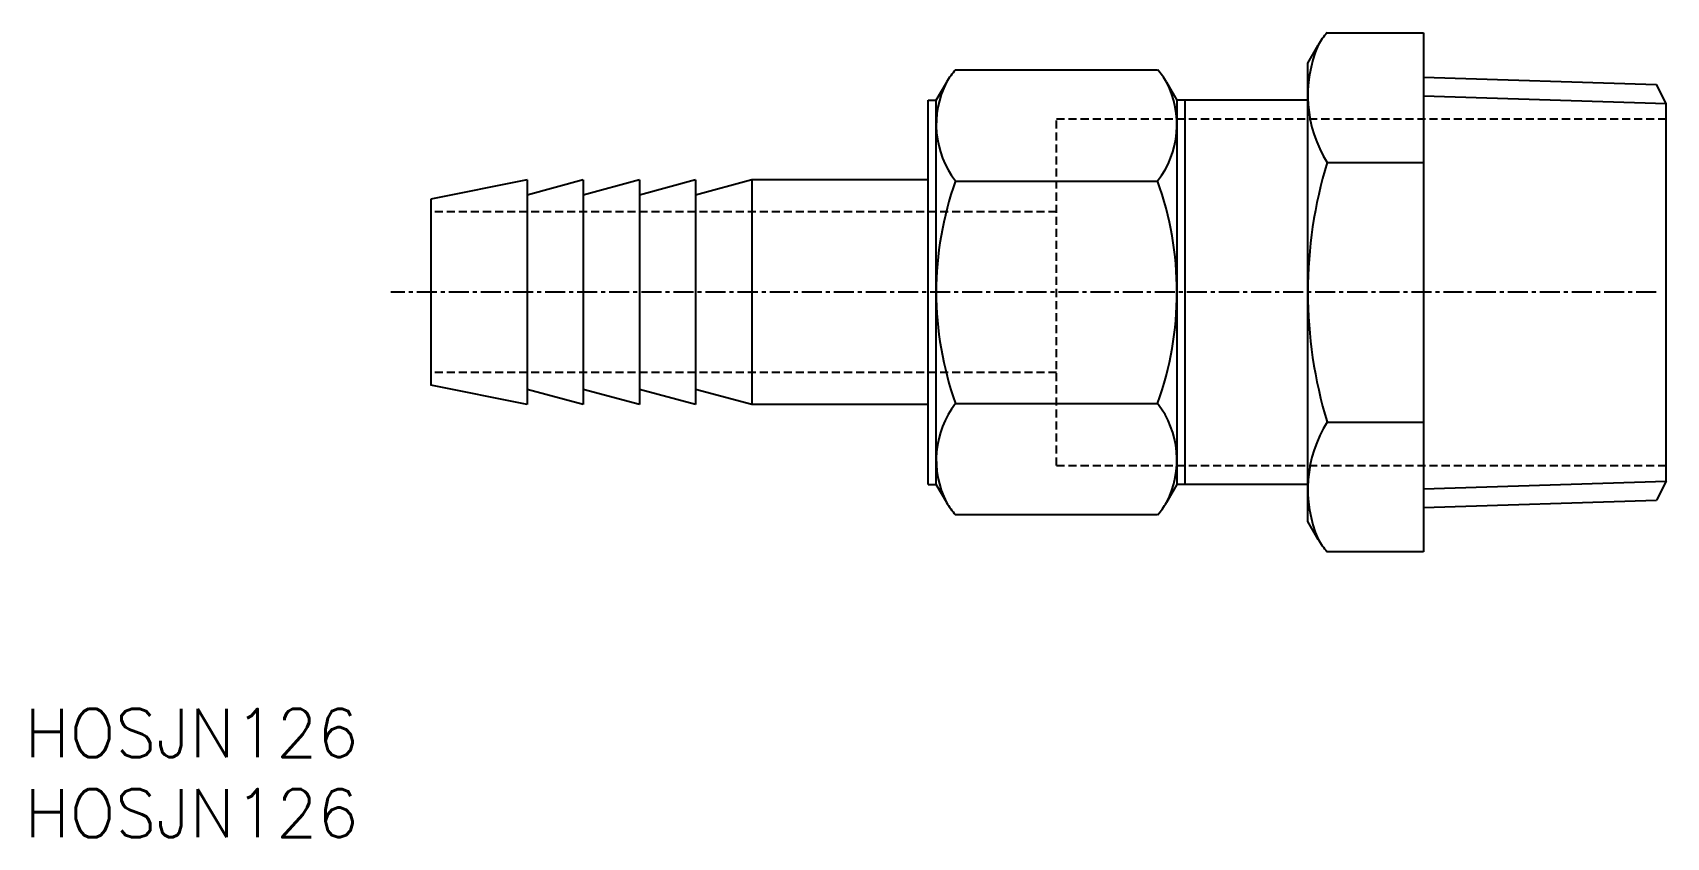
# Model space of a CAD drawing. Extents: x 1 to 102, y 0 to 50.
import ezdxf

# ---------------------------------------------------------------- set-up
doc = ezdxf.new("R2010")
doc.units = 0
doc.linetypes.add('CENTER', pattern=[2, 1.25, -0.25, 0.25, -0.25])
doc.linetypes.add('DASHED', pattern=[0.75, 0.5, -0.25])
doc.layers.get('0').update_dxf_attribs({"linetype": 'CONTINUOUS'})
doc.layers.add('CENTER', color=1, linetype='CENTER')
doc.styles.get("Standard").update_dxf_attribs({"font": 'txt.shx'})

# ---------------------------------------------------------------- blocks, each defined once
blk = doc.blocks.new('*U5')
at = {"color": 7, "linetype": 'CONTINUOUS'}
blk.add_text('HOSJN126', height=3, dxfattribs=at).set_placement((0, 0))
blk = doc.blocks.new('*U6')
at = {"color": 7, "linetype": 'CONTINUOUS'}
blk.add_text('HOSJN126', height=3, dxfattribs=at).set_placement((0, 5))

msp = doc.modelspace()

# ---------------------------------------------------------------- linework, layer by layer
for p, q in [((81.19, 50.11), (87.19, 50.11)), ((87.19, 50.11), (87.19, 17.78)), ((79.99, 48.22), (80.63, 49.34)), ((79.99, 19.67), (79.99, 48.22)), ((56.83, 45.91), (57.48, 47.03)), ((58.03, 47.8), (70.63, 47.8)), ((71.19, 47.03), (71.83, 45.91)), ((56.33, 21.98), (56.33, 45.91)), ((56.83, 21.98), (56.83, 45.91)), ((71.83, 45.91), (71.83, 21.98)), ((79.99, 45.91), (72.33, 45.91)), ((72.33, 45.91), (72.33, 21.98)), ((81.19, 42.03), (87.19, 42.03)), ((58.03, 40.87), (70.63, 40.87)), ((58.03, 27.02), (70.63, 27.02)), ((81.19, 25.86), (87.19, 25.86)), ((57.48, 20.86), (56.83, 21.98)), ((71.83, 21.98), (71.19, 20.86)), ((79.99, 21.98), (72.33, 21.98)), ((70.63, 20.09), (58.03, 20.09)), ((80.63, 18.55), (79.99, 19.67)), ((87.19, 17.78), (81.19, 17.78))]:
    msp.add_line(p, q)
at = {"color": 7, "linetype": 'CONTINUOUS'}
for p, q in [((87.19, 47.34), (101.72, 46.89)), ((102.33, 45.71), (101.72, 46.89)), ((56.33, 45.91), (56.83, 45.91)), ((72.33, 45.91), (71.83, 45.91)), ((102.33, 22.19), (102.33, 45.71)), ((31.33, 40.95), (25.33, 39.75)), ((31.33, 40.95), (31.33, 26.95)), ((34.83, 40.95), (31.33, 40)), ((34.83, 40.95), (34.83, 26.95)), ((38.33, 40.95), (34.83, 40)), ((38.33, 40.95), (38.33, 26.95)), ((41.83, 40.95), (38.33, 40)), ((45.33, 40.95), (41.83, 40)), ((41.83, 40.95), (41.83, 26.95)), ((56.33, 40.95), (45.33, 40.95)), ((45.33, 40.95), (45.33, 26.95)), ((25.33, 39.75), (25.33, 28.15)), ((31.33, 26.95), (25.33, 28.15)), ((34.83, 26.95), (31.33, 27.89)), ((38.33, 26.95), (34.83, 27.89)), ((41.83, 26.95), (38.33, 27.89)), ((45.33, 26.95), (41.83, 27.89)), ((56.33, 26.95), (45.33, 26.95)), ((56.33, 21.98), (56.83, 21.98)), ((72.33, 21.98), (71.83, 21.98)), ((102.33, 22.19), (101.72, 21)), ((87.19, 20.55), (101.72, 21))]:
    msp.add_line(p, q, dxfattribs=at)
at = {"color": 3, "linetype": 'CONTINUOUS'}
for p, q in [((87.19, 46.18), (102.33, 45.71)), ((87.19, 21.71), (102.33, 22.19))]:
    msp.add_line(p, q, dxfattribs=at)
at = {"color": 3, "linetype": 'DASHED'}
for p, q in [((64.33, 23.15), (64.33, 44.75)), ((64.33, 44.75), (102.33, 44.75)), ((64.33, 38.95), (25.33, 38.95)), ((64.33, 28.95), (25.33, 28.95)), ((64.33, 23.15), (102.33, 23.15))]:
    msp.add_line(p, q, dxfattribs=at)
for centre, radius, start, end in [((84.79, 46.94), 4.8, 138.5966, 150), ((87.88, 46.21), 7.89, 156.6912, 212.0216), ((62.57, 44.39), 5.74, 152.6051, 217.7345), ((61.63, 44.63), 4.8, 138.5966, 150), ((67.03, 44.63), 4.8, 30, 41.4034), ((66.09, 44.39), 5.74, 322.2655, 27.3949), ((107.81, 33.95), 27.82, 163.1109, 196.8891), ((77.43, 33.95), 20.6, 160.3471, 199.6529), ((51.23, 33.95), 20.6, 340.3471, 19.6529), ((62.57, 23.5), 5.74, 142.2655, 207.3949), ((66.09, 23.5), 5.74, 332.6051, 37.7345), ((87.88, 21.68), 7.89, 147.9784, 203.3088), ((61.63, 23.26), 4.8, 210, 221.4034), ((67.03, 23.26), 4.8, 318.5966, 330), ((84.79, 20.96), 4.8, 210, 221.4034)]:
    msp.add_arc(centre, radius, start, end)
at = {"layer": 'CENTER', "color": 1}
msp.add_line((101.7, 33.95), (22.83, 33.95), dxfattribs=at)

# ---------------------------------------------------------------- block references
at = {"color": 7, "linetype": 'CONTINUOUS'}
for name in ['*U6', '*U5']:
    msp.add_blockref(name, (0, 0), dxfattribs=at)

doc.saveas('drawing.dxf')
